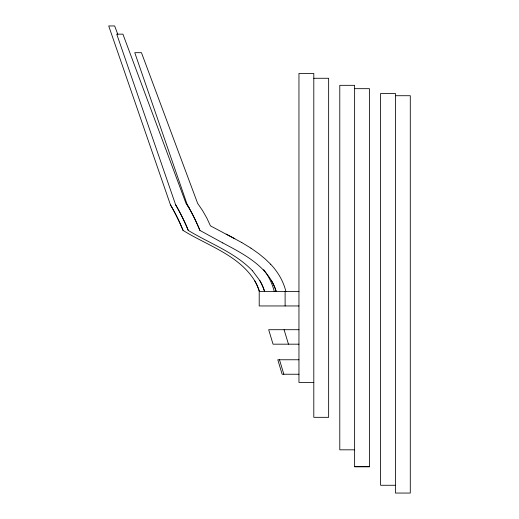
<?xml version="1.0" encoding="UTF-8"?>
<svg xmlns="http://www.w3.org/2000/svg" width="519" height="519" viewBox="0 0 519 519"><rect width="100%" height="100%" fill="white"/><g stroke="black" fill="none" stroke-linecap="round" stroke-linejoin="round"><path stroke-width="0.78" d="M313.8 78.278L328.644 78.278L328.644 417.328L313.8 417.328L313.8 73.451L298.957 73.451L298.957 382.451L313.8 382.451M354.626 88.671L369.47 88.671L369.47 466.821L354.626 466.821L354.626 85.33L339.783 85.33L339.783 449.824L354.626 449.824M395.446 95.717L410.289 95.717L410.289 493.05L395.446 493.05L395.446 93.491L380.602 93.491L380.602 485.271L395.446 485.271M298.957 291.483L259.208 291.483L259.208 305.957L298.957 305.957M298.957 329.708L268.667 329.708L273.046 344.181L298.957 344.181M298.957 359.764L277.801 359.764L282.141 374.238L298.957 374.238M354.626 466.594L369.47 466.594M241.789 242.542L210.448 225.856L206.809 218.012L202.52 210.487L197.622 203.344L141.453 52.672L134.765 52.672L187.281 204.83A208.878 206.114 0 0 1 199.906 230.417L222.768 242.918M226.167 234.088L234.886 238.695M222.755 242.905C240.699 252.532 260.382 262.374 271.333 280.396A52.036 51.465 0 0 1 276.218 291.483A52.224 51.53 0 0 0 271.333 280.396M189.552 208.541L185.99 203.344L122.919 34.157L116.743 34.157L175.649 204.83A206.108 205.303 0 0 1 188.274 230.417C209.812 243.58 234.737 252.266 252.539 270.814M117.768 34.286L114.66 25.95L108.711 25.95L170.446 204.83A205.05 204.992 0 0 1 183.071 230.417C207.542 245.675 238.435 254.868 254.55 280.487A51.18 51.167 0 0 1 259.383 291.483A51.219 51.18 0 0 0 254.544 280.487M241.757 242.522L250.962 248.166M250.937 248.147L258.689 253.609L265.203 258.949L270.691 264.268M270.665 264.236C277.866 271.904 283.426 281.201 285.885 291.483M252.532 270.808L259.727 280.455A51.582 51.31 0 0 1 264.586 291.483A51.465 51.264 0 0 0 259.734 280.461M263.658 269.653C268.621 276.127 272.3 283.549 274.253 291.483M284.081 329.708L288.46 344.181M279.494 359.764L283.835 374.238M285.113 291.483L285.113 305.957M187.281 204.83A208.177 205.907 0 0 1 199.906 230.417M175.649 204.83A206.536 205.427 0 0 1 188.274 230.417M170.446 204.83A205.193 205.031 0 0 1 183.071 230.417"/></g></svg>
